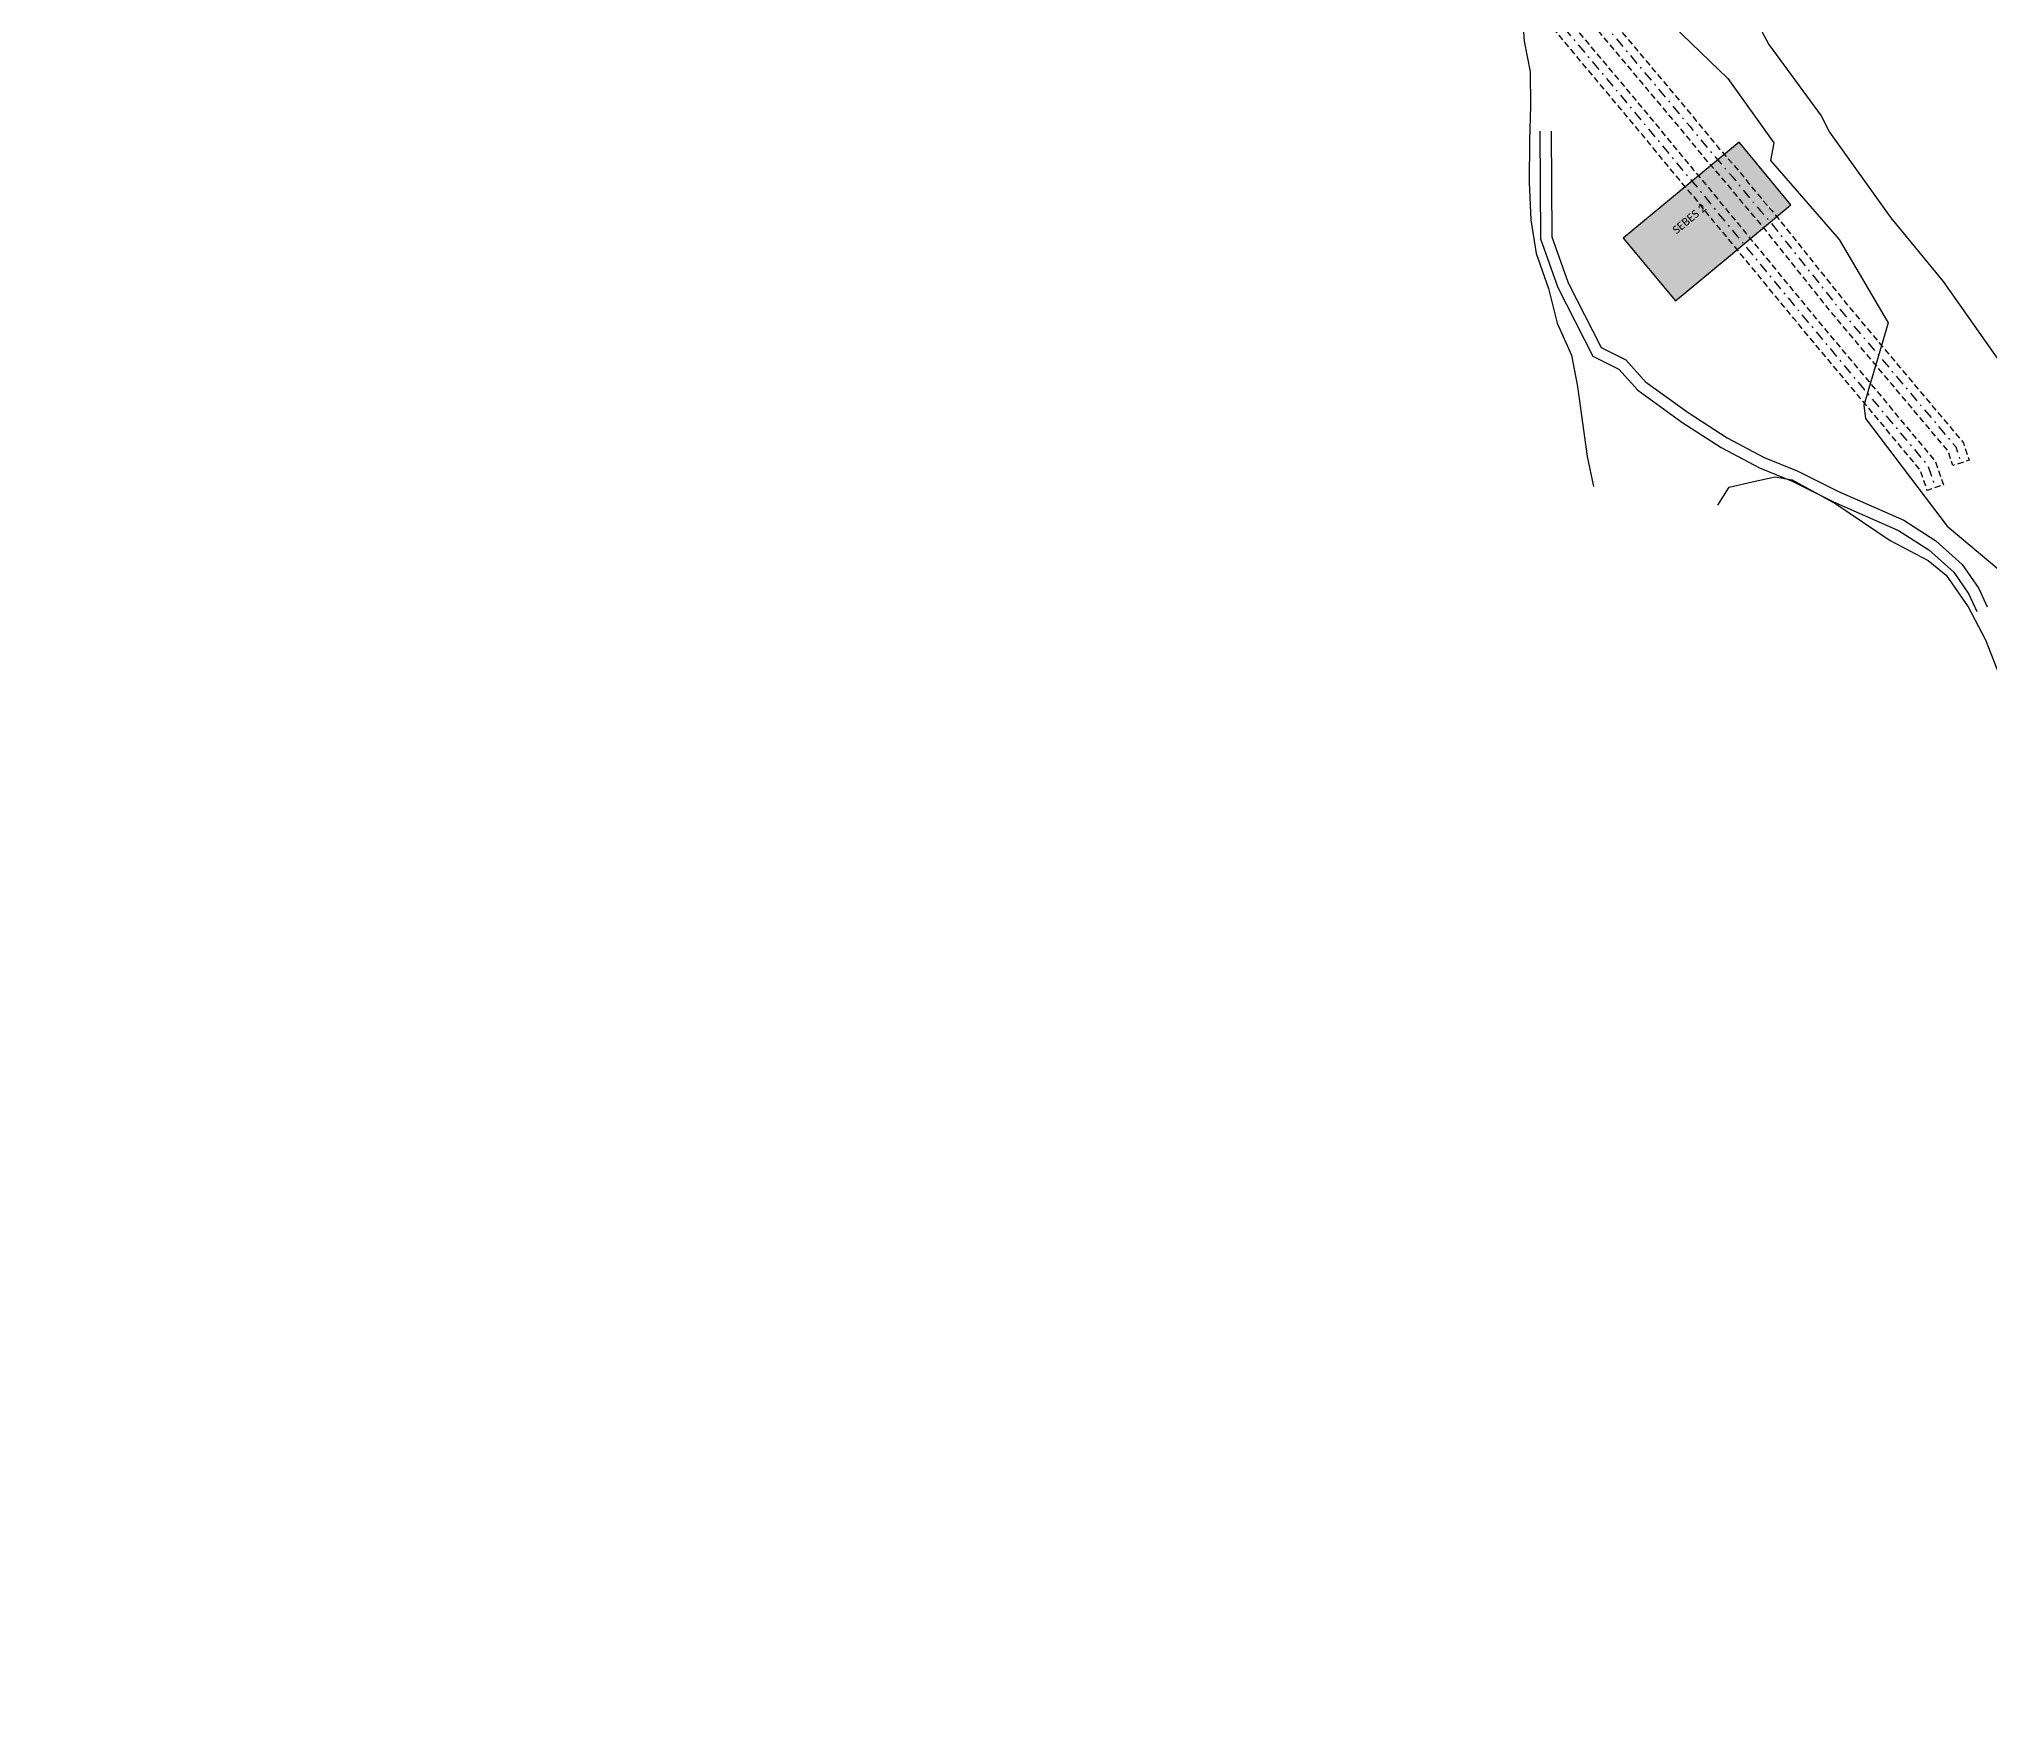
# Model space of a CAD drawing. Extents: x -427 to 62994, y 410 to 109394.
# Drawn here: x 62447.3 to 62569.2, y 108774.5 to 108878.5 of the extents above; entities that cross this region are included whole.
import ezdxf

# ---------------------------------------------------------------- set-up
doc = ezdxf.new("R2010")
doc.units = 0
doc.header["$MEASUREMENT"] = 0
doc.linetypes.add('TRATTEGGIATA2', pattern=[9.525, 6.35, -3.175])
doc.linetypes.add('TRATTOPUNTO2', pattern=[12.7, 6.35, -3.175, 0, -3.175])
for name, color, linetype in [('-GZ-Bord route', 7, 'Continuous'), ('-GZ-Bâtiment', 7, 'Continuous'), ('Conduite 1000', 170, 'Continuous'), ('TalusHautBas', 7, 'Continuous')]:
    doc.layers.add(name, color=color, linetype=linetype)
doc.styles.add('Legend', font='calibri.ttf')

msp = doc.modelspace()

# ---------------------------------------------------------------- hatches: boundary and pattern name
at = {"layer": '-GZ-Bâtiment', "transparency": 33554534}
h = msp.add_hatch(color=256, dxfattribs=at)
h.dxf.hatch_style = 1
h.paths.add_polyline_path([(62552.696, 108864.784), (62556.739, 108868.153), (62553.497, 108872.064), (62546.26, 108866.06), (62549.526, 108862.147)])

# ---------------------------------------------------------------- linework, layer by layer
at = {"layer": '-GZ-Bord route', "flags": 128}
for points in [[(62552.684, 108883.158), (62555.356, 108878.173), (62558.634, 108873.705), (62559.137, 108872.702), (62562.97, 108867.343), (62566.248, 108863.358), (62569.924, 108858.161)], [(62547.665, 108880.995), (62552.785, 108876.048), (62555.659, 108872.021), (62555.464, 108870.929), (62559.753, 108865.979), (62562.802, 108860.782), (62561.301, 108855.619), (62561.39, 108854.798), (62566.489, 108848.07), (62569.737, 108845.356)]]:
    msp.add_lwpolyline(points, dxfattribs=at)
at = {"layer": '-GZ-Bâtiment', "flags": 128}
msp.add_lwpolyline([(62552.696, 108864.784), (62556.739, 108868.153), (62553.497, 108872.064), (62546.26, 108866.06), (62549.526, 108862.147), (62552.696, 108864.784)], dxfattribs=at)
at = {"layer": 'Conduite 1000', "linetype": 'TRATTEGGIATA2', "ltscale": 0.06, "flags": 128}
msp.add_lwpolyline([(62448.064, 109010.585), (62453.595, 109004.632), (62459.178, 108999.106), (62460.126, 108997.832), (62460.918, 108996.073), (62462.155, 108992.477), (62469.786, 108971.458), (62470.909, 108969.279), (62471.652, 108968.349), (62481.259, 108956.78), (62483.128, 108954.507), (62484.427, 108952.989), (62484.621, 108952.766), (62486.972, 108950.069), (62487.156, 108949.851), (62488.209, 108948.615), (62488.281, 108948.529), (62491.782, 108944.281), (62496.029, 108939.115), (62500.284, 108933.942), (62505.311, 108927.872), (62510.337, 108921.801), (62515.473, 108915.632), (62520.611, 108909.463), (62525.324, 108903.816), (62530.039, 108898.17), (62550.825, 108873.403), (62552.241, 108871.679), (62553.524, 108870.217), (62554.276, 108869.28), (62555.226, 108868.154), (62555.57, 108867.769), (62560.194, 108861.981), (62567.511, 108853.289), (62567.866, 108852.191), (62566.848, 108851.861), (62566.558, 108852.76), (62559.367, 108861.303), (62554.752, 108867.078), (62554.418, 108867.452), (62553.449, 108868.6), (62552.704, 108869.528), (62551.425, 108870.986), (62550.002, 108872.72), (62529.218, 108897.483), (62524.503, 108903.131), (62519.789, 108908.778), (62514.651, 108914.948), (62509.514, 108921.118), (62504.487, 108927.189), (62499.459, 108933.261), (62495.203, 108938.436), (62490.956, 108943.601), (62487.46, 108947.844), (62487.393, 108947.923), (62486.341, 108949.159), (62486.161, 108949.371), (62483.814, 108952.064), (62483.617, 108952.29), (62482.308, 108953.82), (62480.434, 108956.099), (62470.822, 108967.673), (62470.006, 108968.694), (62468.803, 108971.028), (62461.146, 108992.121), (62459.922, 108995.679), (62459.198, 108997.286), (62458.368, 108998.403), (62452.826, 109003.887), (62447.28, 109009.856)], close=True, dxfattribs=at)
at = {"layer": 'Conduite 1000', "linetype": 'TRATTOPUNTO2', "ltscale": 0.1, "flags": 128}
msp.add_lwpolyline([(62447.672, 109010.221), (62453.211, 109004.259), (62458.773, 108998.755), (62459.662, 108997.559), (62460.42, 108995.876), (62461.65, 108992.299), (62469.294, 108971.243), (62470.458, 108968.987), (62471.237, 108968.011), (62480.847, 108956.44), (62482.718, 108954.163), (62484.022, 108952.639), (62484.217, 108952.415), (62486.566, 108949.72), (62486.749, 108949.505), (62487.801, 108948.269), (62487.87, 108948.187), (62491.369, 108943.941), (62495.616, 108938.775), (62499.872, 108933.601), (62504.899, 108927.53), (62509.926, 108921.459), (62515.062, 108915.29), (62520.2, 108909.121), (62524.914, 108903.473), (62529.629, 108897.826), (62550.414, 108873.061), (62551.833, 108871.332), (62553.114, 108869.873), (62553.863, 108868.94), (62554.822, 108867.803), (62555.161, 108867.424), (62559.78, 108861.642), (62567.034, 108853.024), (62567.357, 108852.026)], dxfattribs=at)
at = {"layer": 'Conduite 1000', "linetype": 'TRATTEGGIATA2', "ltscale": 0.06, "elevation": -1.207, "flags": 128}
msp.add_lwpolyline([(62448.517, 109006.893), (62450.245, 109005.11), (62454.132, 109001.113), (62458.027, 108997.108), (62458.88, 108996.002), (62459.382, 108994.82), (62460.165, 108992.531), (62461.071, 108989.743), (62461.976, 108986.959), (62467.515, 108970.095), (62468.711, 108967.576), (62469.27, 108966.928), (62479.549, 108954.759), (62481.088, 108952.894), (62482.103, 108951.775), (62483.581, 108950.261), (62485.082, 108948.722), (62485.255, 108948.533), (62486.453, 108947.271), (62488.163, 108945.19), (62489.88, 108943.101), (62495.001, 108936.941), (62500.126, 108930.78), (62503.308, 108926.941), (62510.377, 108918.417), (62515.504, 108912.297), (62519.144, 108907.952), (62520.641, 108906.164), (62520.754, 108906.027), (62521.849, 108904.723), (62530.354, 108894.572), (62530.53, 108894.363), (62546.317, 108875.566), (62548.278, 108873.206), (62550.674, 108870.299), (62551.508, 108869.33), (62552.53, 108868.05), (62553.918, 108866.386), (62557.736, 108861.741), (62561.721, 108856.965), (62565.771, 108852.111), (62566.265, 108850.656), (62565.251, 108850.312), (62564.822, 108851.579), (62560.899, 108856.279), (62556.912, 108861.058), (62553.094, 108865.703), (62551.701, 108867.373), (62550.684, 108868.647), (62549.855, 108869.61), (62547.454, 108872.524), (62545.495, 108874.88), (62529.711, 108893.675), (62529.535, 108893.885), (62521.03, 108904.035), (62519.932, 108905.342), (62519.818, 108905.48), (62518.324, 108907.265), (62514.684, 108911.61), (62509.555, 108917.732), (62502.484, 108926.258), (62499.303, 108930.096), (62494.179, 108936.257), (62489.055, 108942.419), (62487.336, 108944.51), (62485.651, 108946.562), (62484.472, 108947.804), (62484.304, 108947.987), (62482.816, 108949.513), (62481.323, 108951.042), (62480.279, 108952.194), (62478.728, 108954.074), (62468.457, 108966.233), (62467.806, 108966.987), (62466.52, 108969.697), (62460.959, 108986.627), (62460.054, 108989.412), (62459.15, 108992.193), (62458.382, 108994.438), (62457.949, 108995.458), (62457.217, 108996.406), (62453.365, 109000.367), (62449.478, 109004.364), (62447.749, 109006.148)], close=True, dxfattribs=at)
at = {"layer": 'Conduite 1000', "linetype": 'TRATTOPUNTO2', "ltscale": 0.1, "elevation": -1.207, "flags": 128}
msp.add_lwpolyline([(62448.133, 109006.52), (62449.861, 109004.737), (62453.748, 109000.74), (62457.622, 108996.757), (62458.414, 108995.73), (62458.882, 108994.629), (62459.657, 108992.362), (62460.562, 108989.578), (62461.467, 108986.793), (62467.017, 108969.896), (62468.259, 108967.281), (62468.864, 108966.58), (62479.139, 108954.416), (62480.684, 108952.544), (62481.713, 108951.409), (62483.199, 108949.887), (62484.693, 108948.355), (62484.863, 108948.169), (62486.052, 108946.916), (62487.75, 108944.85), (62489.467, 108942.76), (62494.59, 108936.599), (62499.714, 108930.438), (62502.896, 108926.6), (62509.966, 108918.074), (62515.094, 108911.953), (62518.734, 108907.608), (62520.23, 108905.822), (62520.343, 108905.685), (62521.44, 108904.379), (62529.945, 108894.228), (62530.121, 108894.019), (62545.906, 108875.223), (62547.866, 108872.865), (62550.265, 108869.955), (62551.096, 108868.989), (62552.116, 108867.711), (62553.506, 108866.044), (62557.324, 108861.399), (62561.31, 108856.622), (62565.296, 108851.845), (62565.758, 108850.484)], dxfattribs=at)
at = {"layer": 'TalusHautBas', "linetype": 'Continuous', "flags": 128}
for points in [[(62539.925, 108880.406), (62540.077, 108878.377), (62540.444, 108876.458), (62540.465, 108874.34), (62540.398, 108872.168), (62540.391, 108869.543), (62540.483, 108867.22), (62540.815, 108865.117), (62541.595, 108862.921), (62542.127, 108860.753), (62543.037, 108858.755), (62543.395, 108856.797), (62543.711, 108854.539), (62544.002, 108852.418), (62544.408, 108850.556)], [(62541.052, 108872.757), (62541.087, 108866.02), (62542.17, 108862.995), (62544.362, 108858.706), (62545.981, 108857.89), (62547.178, 108856.567), (62549.925, 108854.581), (62552.388, 108852.99), (62554.765, 108851.716), (62556.824, 108850.879), (62559.405, 108849.589), (62563.448, 108847.811), (62565.354, 108846.593), (62566.905, 108845.204), (62567.859, 108843.822), (62568.344, 108842.75)], [(62541.764, 108872.76), (62541.798, 108866.145), (62542.824, 108863.278), (62544.89, 108859.237), (62546.42, 108858.465), (62547.656, 108857.1), (62550.326, 108855.169), (62552.75, 108853.603), (62555.068, 108852.36), (62557.117, 108851.528), (62559.707, 108850.233), (62563.785, 108848.44), (62565.786, 108847.161), (62567.443, 108845.678), (62568.48, 108844.174), (62568.992, 108843.043)], [(62552.17, 108849.382), (62552.871, 108850.502), (62554.311, 108850.847), (62555.749, 108851.152), (62556.814, 108850.959), (62559.55, 108849.476), (62562.931, 108847.181), (62565.318, 108845.931), (62566.436, 108845.014), (62567.813, 108843.043), (62568.899, 108840.972), (62573.208, 108829.935), (62575.208, 108824.599), (62576.966, 108820.44), (62583.733, 108803.962), (62586.208, 108798.263), (62587.848, 108793.927), (62589.679, 108788.386), (62592.151, 108780.025), (62593.889, 108774.54)]]:
    msp.add_lwpolyline(points, dxfattribs=at)

# ---------------------------------------------------------------- texts
at = {"layer": '-GZ-Bâtiment', "insert": (62549.273, 108866.684), "char_height": 0.5, "width": 31.85768, "attachment_point": 1, "rotation": 39.6, "line_spacing_factor": 1.5, "style": 'Legend'}
msp.add_mtext('SEBES 2', dxfattribs=at)

doc.saveas('drawing.dxf')
